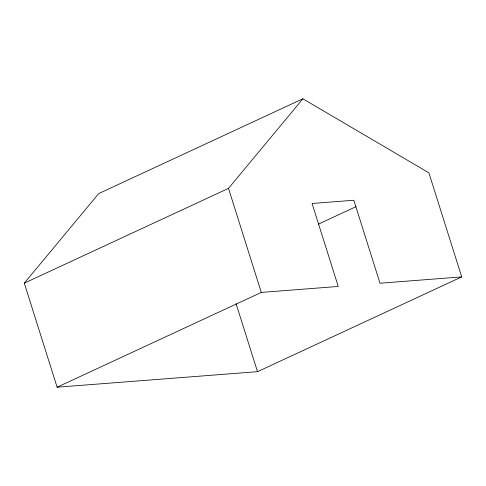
<?xml version="1.0" encoding="UTF-8"?>
<svg xmlns="http://www.w3.org/2000/svg" width="486" height="486" viewBox="0 0 486 486"><rect width="100%" height="100%" fill="white"/><g stroke="black" fill="none" stroke-linecap="round" stroke-linejoin="round"><path stroke-width="0.73" d="M24.3 283.162L98.707 193.58L302.893 98.792L428.895 172.84L461.7 276.886L257.507 371.675L57.105 387.208L24.3 283.162L228.493 188.374L302.893 98.792M318.202 224.222L356.019 206.672M57.105 387.208L261.298 292.42L338.238 286.454L312.079 203.488L353.844 200.25L380.009 283.223L461.7 276.886M228.493 188.374L261.298 292.42M236.093 303.756L257.507 371.675"/></g></svg>
